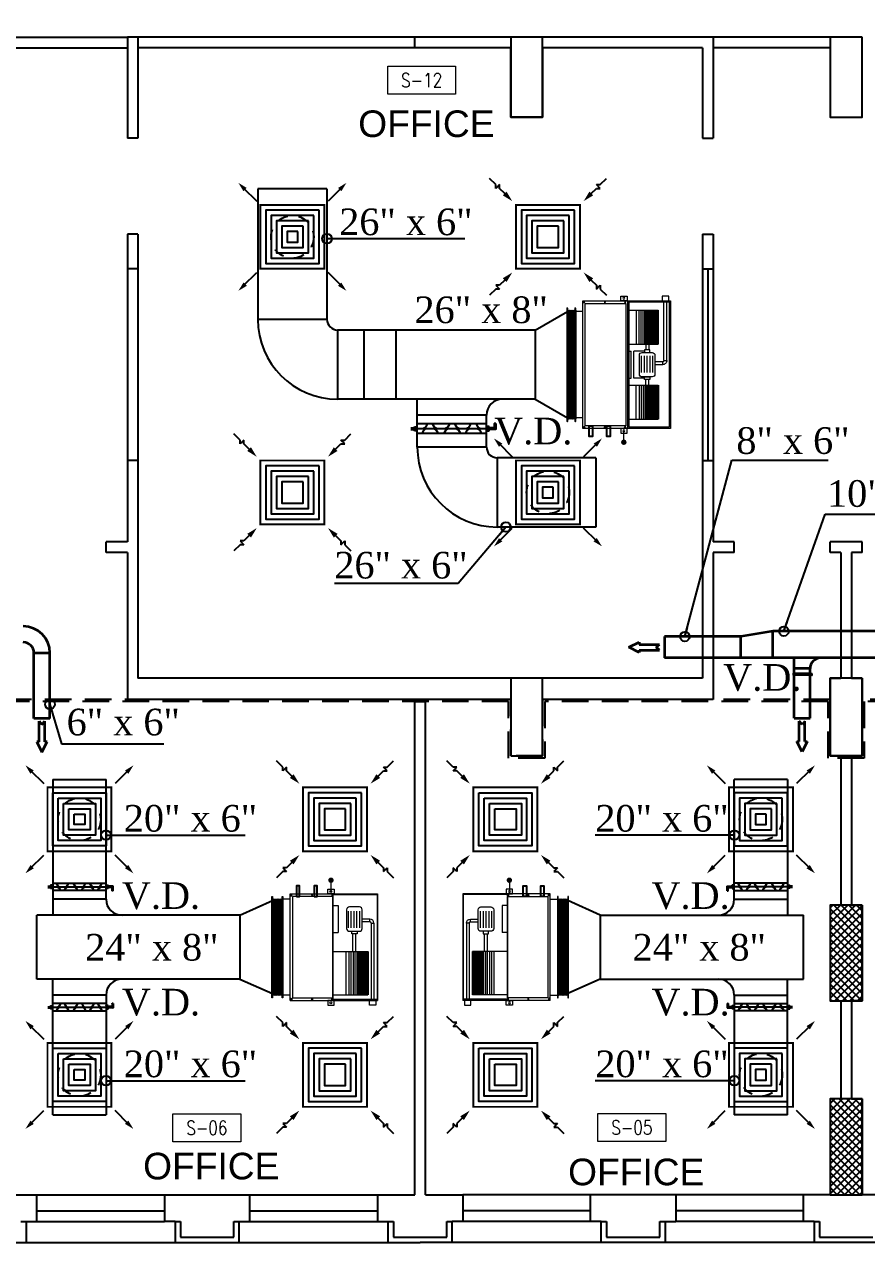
# Model space of a CAD drawing. Extents: x -432 to -365, y -145 to 173.
# Drawn here: x -406.53 to -398.62, y -57.35 to -45.91 of the extents above; entities that cross this region are included whole.
import ezdxf
from ezdxf.enums import TextEntityAlignment as Align

# ---------------------------------------------------------------- set-up
doc = ezdxf.new("R2010")
doc.units = 0
doc.header["$MEASUREMENT"] = 0
for name, pattern in [('DASHDOT', [1, 0.5, -0.25, 0, -0.25]), ('HIDDEN', [0.375, 0.25, -0.125]), ('HIDDEN-Z', [3, 2, -1])]:
    doc.linetypes.add(name, pattern=pattern)
for name, color, linetype in [('01_AC-EQUIP', 206, 'Continuous'), ('03_AC-S.DUCT', 5, 'Continuous'), ('12-AC-FL.CONN.', 2, 'Continuous'), ('A.C.VOLUM DAMPER', 2, 'Continuous'), ('COL', 2, 'Continuous'), ('COLHATCH', 5, 'Continuous'), ('column', 6, 'Continuous'), ('elev', 2, 'Continuous'), ('ELEV1', 7, 'Continuous'), ('FASEL', 253, 'Continuous'), ('M-CH-WP-R', 40, 'HIDDEN-Z'), ('M-CH-WP-S', 142, 'Continuous'), ('M-DIFUSER', 195, 'Continuous'), ('M-DUCT-RA', 30, 'Continuous'), ('M-DUCT-SA', 5, 'Continuous'), ('M-EQBMNT', 21, 'Continuous'), ('METAL-EDGE', 253, 'Continuous'), ('WALL', 4, 'Continuous'), ('WIN', 5, 'Continuous'), ('ZONE TEXT', 73, 'Continuous')]:
    doc.layers.add(name, color=color, linetype=linetype)
for name, color, linetype, lineweight in [('04-AC_F.A.DUCT', 4, 'Continuous', 35), ('A-SYMB-RMNU', 4, 'Continuous', 9), ('AC-TEXT', 15, 'Continuous', 30)]:
    doc.layers.add(name, color=color, linetype=linetype, lineweight=lineweight)
doc.styles.add('AC', font='romans.shx', dxfattribs={"height": 0.2})
doc.styles.add('ARABY', font='sosa.shx')
doc.styles.add('ROMANS-TITLE', font='ROMANS.shx', dxfattribs={"width": 0.8})
doc.dimstyles.new('IHAB', dxfattribs={"dimscale": 0, "dimtxt": 0.15, "dimasz": 0.09, "dimexe": 0.18, "dimexo": 0.0625, "dimgap": 0, "dimtad": 0, "dimtih": 1, "dimtoh": 1, "dimzin": 0, "dimdsep": 46, "dimtxsty": 'ARABY', "dimcen": 0.03, "dimse1": 1, "dimse2": 1, "dimclrd": 36, "dimclrt": 42, "dimadec": 0, "dimazin": 0, "dimtfac": 1, "dimtmove": 1, "dimatfit": 3, "dimldrblk": 'ORIGIN', "dimfxl": 1, "dimtolj": 1, "dimtzin": 0, "dimarcsym": 0})

# ---------------------------------------------------------------- blocks, each defined once
blk = doc.blocks.new('*U251')
at = {"layer": 'M-DIFUSER', "ltscale": 5, "const_width": 18}
blk.add_lwpolyline([(-300, 300), (300, 300), (300, -300), (-300, -300)], close=True, dxfattribs=at)
at = {"layer": 'M-DIFUSER', "color": 21}
for points in [[(250, 250), (-250, 250), (-250, -250), (250, -250)], [(200, 200), (-200, 200), (-200, -200), (200, -200)], [(150, 150), (-150, 150), (-150, -150), (150, -150)], [(100, 100), (-100, 100), (-100, -100), (100, -100)], [(50, 50), (-50, 50), (-50, -50), (50, -50)]]:
    blk.add_lwpolyline(points, close=True, dxfattribs=at)
at = {"layer": 'M-DUCT-SA', "color": 5, "extrusion": (-5.07059e-20, -1.19855e-17, -1)}
blk.add_line((-461, 461), (-335, 335), dxfattribs=at)
at = {"layer": 'M-DUCT-SA', "color": 5, "extrusion": (-1.19855e-17, 5.07059e-20, -1)}
blk.add_line((461, 461), (335, 335), dxfattribs=at)
at = {"layer": 'M-DUCT-SA', "color": 5, "extrusion": (1.19855e-17, -5.07059e-20, -1)}
blk.add_line((-461, -461), (-335, -335), dxfattribs=at)
at = {"layer": 'M-DUCT-SA', "color": 5, "extrusion": (5.07059e-20, 1.19855e-17, -1)}
blk.add_line((461, -461), (335, -335), dxfattribs=at)
at = {"layer": 'M-DUCT-SA', "color": 5, "extrusion": (-5.07059e-20, -1.19855e-17, -1)}
blk.add_solid([(460, 428), (429, 459), (507, 507)], dxfattribs=at)
at = {"layer": 'M-DUCT-SA', "color": 5, "extrusion": (5.07059e-20, -1.19855e-17, -1)}
blk.add_solid([(-460, 428), (-429, 459), (-507, 507)], dxfattribs=at)
at = {"layer": 'M-DUCT-SA', "color": 5, "extrusion": (1.19855e-17, -5.07059e-20, -1)}
blk.add_solid([(428, -460), (459, -429), (507, -507)], dxfattribs=at)
at = {"layer": 'M-DUCT-SA', "color": 5, "extrusion": (-1.19855e-17, -5.07059e-20, -1)}
blk.add_solid([(-428, -460), (-459, -429), (-507, -507)], dxfattribs=at)
blk = doc.blocks.new('*U254')
at = {"layer": 'M-DIFUSER', "ltscale": 5, "const_width": 18}
blk.add_lwpolyline([(-300, 300), (300, 300), (300, -300), (-300, -300)], close=True, dxfattribs=at)
at = {"layer": 'M-DIFUSER', "color": 21}
for points in [[(250, 250), (-250, 250), (-250, -250), (250, -250)], [(200, 200), (-200, 200), (-200, -200), (200, -200)], [(150, 150), (-150, 150), (-150, -150), (150, -150)], [(100, 100), (-100, 100), (-100, -100), (100, -100)]]:
    blk.add_lwpolyline(points, close=True, dxfattribs=at)
at = {"layer": 'M-DUCT-RA', "color": 30}
for p, q in [((-491, 491), (-549, 549)), ((-491, 455), (-491, 491)), ((-455, 491), (-491, 455)), ((-455, 455), (-455, 491)), ((455, 491), (491, 491)), ((491, 455), (455, 491)), ((491, 491), (549, 549)), ((-406, 406), (-455, 455)), ((406, 406), (455, 455)), ((455, 455), (491, 455)), ((-491, -455), (-455, -491)), ((-455, -455), (-491, -455)), ((-406, -406), (-455, -455)), ((406, -406), (455, -455)), ((455, -491), (491, -455)), ((455, -455), (455, -491)), ((491, -455), (491, -491)), ((-491, -491), (-549, -549)), ((-455, -491), (-491, -491)), ((491, -491), (549, -549))]:
    blk.add_line(p, q, dxfattribs=at)
for points in [[(-389, 424), (-424, 389), (-335, 335)], [(424, 389), (389, 424), (335, 335)], [(-424, -389), (-389, -424), (-335, -335)], [(389, -424), (424, -389), (335, -335)]]:
    blk.add_solid(points, dxfattribs=at)
blk = doc.blocks.new('A$C180A56EA')
at = {"layer": 'A.C.VOLUM DAMPER'}
h = blk.add_hatch(dxfattribs=at)
h.set_pattern_fill('ANSI31', color=256, scale=0.001, style=0)
h.set_pattern_definition([(45, (129.5106855, -230.48025158), (-8.838834765e-05, 8.838834765e-05), [])])
h.paths.add_polyline_path([(0.0459, 0.0039), (0.0459, 0.0065), (0.0401, 0.0065), (0.0401, -0.0027), (0.0459, -0.0027), (0.0459, 0), (0.0603, 0), (0.0603, 0.0128), (0.057, 0.0128), (0.057, 0.0039)])
for p, q in [((-0.1242, 0.0032), (-0.1161, 0.0032)), ((-0.1161, 0.0004), (-0.119, 0.0032)), ((-0.1185, 0), (-0.1161, 0.0024)), ((-0.1161, 0.0015), (-0.1179, 0.0032)), ((-0.1174, 0), (-0.1161, 0.0013)), ((-0.1161, 0.0026), (-0.1168, 0.0032)), ((-0.1163, 0), (-0.1161, 0.0001)), ((-0.1161, 0.0001), (-0.1104, 0.0058)), ((-0.1161, 0.0013), (-0.1116, 0.0058)), ((-0.1161, 0.0024), (-0.1127, 0.0058)), ((-0.1161, -0.0026), (-0.1161, 0.0058)), ((-0.1161, 0.0035), (-0.1138, 0.0058)), ((-0.1161, 0.0058), (-0.1099, 0.0058)), ((-0.1161, 0.0057), (-0.116, 0.0058)), ((-0.1161, 0.0046), (-0.1149, 0.0058)), ((-0.1161, -0.001), (-0.1099, 0.0053)), ((-0.1099, -0.0014), (-0.1161, 0.0048)), ((-0.1161, -0.0021), (-0.1099, 0.0042)), ((-0.1099, -0.0026), (-0.1161, 0.0037)), ((-0.1109, -0.0026), (-0.1161, 0.0026)), ((-0.112, -0.0026), (-0.1161, 0.0015)), ((-0.1131, -0.0026), (-0.1161, 0.0004)), ((-0.1099, -0.0003), (-0.116, 0.0058)), ((-0.1156, -0.0026), (-0.1099, 0.0031)), ((-0.1099, 0.0008), (-0.1149, 0.0058)), ((-0.1145, -0.0026), (-0.1099, 0.002)), ((-0.1099, 0.0019), (-0.1138, 0.0058)), ((-0.1134, -0.0026), (-0.1099, 0.0009)), ((-0.1128, 0.0019), (0.0401, 0.0019)), ((-0.1099, 0.003), (-0.1127, 0.0058)), ((-0.1099, 0.0041), (-0.1116, 0.0058)), ((-0.1099, 0.0052), (-0.1105, 0.0058)), ((0.0401, 0.0121), (-0.1099, 0.0121)), ((-0.0882, 0.0113), (-0.0994, -0.0075)), ((-0.0768, 0.0113), (-0.0656, -0.0075)), ((-0.0402, 0.0113), (-0.0514, -0.0075)), ((-0.0284, 0.0113), (-0.0173, -0.0075)), ((0.0056, 0.0113), (-0.0056, -0.0075)), ((0.0174, 0.0113), (0.0286, -0.0075)), ((0.0459, 0.0065), (0.0401, 0.0065)), ((0.0401, 0.0065), (0.0401, -0.0027)), ((0.0459, 0.0039), (0.0459, 0.0065)), ((0.057, 0.0039), (0.0459, 0.0039)), ((0.0603, 0.0128), (0.057, 0.0128)), ((0.057, 0.0128), (0.057, 0.0039)), ((0.0603, 0.0128), (0.0603, 0)), ((-0.1242, 0), (-0.1161, 0)), ((-0.1142, -0.0026), (-0.1161, -0.0007)), ((-0.1153, -0.0026), (-0.1161, -0.0018)), ((-0.1099, -0.0026), (-0.1161, -0.0026)), ((-0.1123, -0.0026), (-0.1099, -0.0003)), ((-0.1111, -0.0026), (-0.1099, -0.0014)), ((-0.11, -0.0026), (-0.1099, -0.0025)), ((-0.1099, -0.0083), (0.0401, -0.0083)), ((0.0401, -0.0027), (0.0459, -0.0027)), ((0.0603, 0), (0.0459, 0)), ((0.0459, -0.0027), (0.0459, 0))]:
    blk.add_line(p, q, dxfattribs=at)
at = {"layer": 'A.C.VOLUM DAMPER', "extrusion": (0, 0, -1)}
for centre, major_axis, start_param, end_param in [((-0.0938, 0.0019), (0.00135, 0.00135), 3.926991, 7.068583), ((-0.0938, 0.0019), (-0.00135, 0.00135), 2.356195, 5.497787), ((-0.0712, 0.0019), (0.00135, 0.00135), 3.926991, 7.068583), ((-0.0712, 0.0019), (-0.00135, 0.00135), 2.356195, 5.497787), ((-0.0458, 0.0019), (0.00135, 0.00135), 3.926991, 7.068583), ((-0.0458, 0.0019), (-0.00135, 0.00135), 2.356195, 5.497787), ((-0.0228, 0.0019), (0.00135, 0.00135), 3.926991, 7.068583), ((-0.0228, 0.0019), (-0.00135, 0.00135), 2.356194, 5.497787), ((0, 0.0019), (0.00135, 0.00135), 3.926991, 7.068583), ((0, 0.0019), (0.00135, 0.00135), 0.785398, 3.926991), ((0.023, 0.0019), (0.00135, 0.00135), 3.926991, 7.068583), ((0.023, 0.0019), (-0.00135, 0.00135), 2.356195, 5.497787)]:
    blk.add_ellipse(centre, major_axis=major_axis, ratio=1, start_param=start_param, end_param=end_param, dxfattribs=at)
blk = doc.blocks.new('A$C224F6469')
at = {"layer": '01_AC-EQUIP', "color": 1, "lineweight": 20}
for p, q in [((0, 0), (1, 0)), ((0, -0.82), (0, 0)), ((1, -0.82), (1, 0)), ((0.007, -0.004), (0.988, -0.004)), ((0.007, -0.42), (0.007, -0.004)), ((0.236, -0.074), (0.236, -0.145)), ((0.263, -0.074), (0.236, -0.074)), ((0.263, -0.074), (0.263, -0.145)), ((0.276, -0.035), (1, -0.035)), ((0.276, -0.061), (0.276, -0.035)), ((0.276, -0.061), (1, -0.061)), ((0.541, -0.42), (0.541, -0.09)), ((0.541, -0.09), (0.949, -0.09)), ((0.541, -0.092), (0.949, -0.092)), ((0.541, -0.094), (0.949, -0.094)), ((0.541, -0.096), (0.949, -0.096)), ((0.541, -0.099), (0.949, -0.099)), ((0.541, -0.103), (0.949, -0.103)), ((0.541, -0.106), (0.949, -0.106)), ((0.541, -0.11), (0.949, -0.11)), ((0.949, -0.42), (0.949, -0.09)), ((0.988, -0.42), (0.988, -0.004)), ((0.32, -0.168), (0.163, -0.168)), ((0.32, -0.194), (0.163, -0.194)), ((0.32, -0.221), (0.163, -0.221)), ((0.541, -0.204), (0.376, -0.204)), ((0.541, -0.115), (0.949, -0.115)), ((0.541, -0.122), (0.949, -0.122)), ((0.541, -0.129), (0.949, -0.129)), ((0.541, -0.138), (0.949, -0.138)), ((0.541, -0.148), (0.949, -0.148)), ((0.541, -0.158), (0.949, -0.158)), ((0.541, -0.168), (0.949, -0.168)), ((0.541, -0.175), (0.949, -0.175)), ((0.541, -0.184), (0.949, -0.184)), ((0.541, -0.194), (0.949, -0.194)), ((0.541, -0.214), (0.949, -0.214)), ((0.32, -0.248), (0.163, -0.248)), ((0.32, -0.274), (0.163, -0.274)), ((0.541, -0.231), (0.376, -0.231)), ((0.541, -0.23), (0.949, -0.23)), ((0.541, -0.25), (0.949, -0.25)), ((0.541, -0.27), (0.949, -0.27)), ((0.949, -0.295), (0.541, -0.295)), ((0, -0.42), (1, -0.42)), ((0.022, -0.425), (0.001, -0.425)), ((0.011, -0.418), (0.011, -0.432)), ((0.109, -0.37), (0.363, -0.37)), ((0.109, -0.42), (0.109, -0.37)), ((0.363, -0.42), (0.363, -0.37)), ((0.978, -0.425), (0.999, -0.425)), ((0.989, -0.418), (0.989, -0.432)), ((0.022, -0.615), (0.001, -0.615)), ((0.011, -0.608), (0.011, -0.622)), ((0.978, -0.615), (0.999, -0.615)), ((0.989, -0.608), (0.989, -0.622)), ((1, -0.82), (0, -0.82)), ((0.022, -0.81), (0.001, -0.81)), ((0.011, -0.803), (0.011, -0.817)), ((0.05, -0.82), (0.05, -0.89)), ((0.95, -0.82), (0.95, -0.89)), ((0.978, -0.81), (0.999, -0.81)), ((0.989, -0.803), (0.989, -0.817))]:
    blk.add_line(p, q, dxfattribs=at)
at = {"layer": '01_AC-EQUIP', "color": 1, "linetype": 'DASHDOT', "lineweight": 20}
blk.add_line((0.541, -0.168), (0.949, -0.168), dxfattribs=at)
at = {"layer": '01_AC-EQUIP', "color": 4, "lineweight": 20}
blk.add_line((-0.128, -0.438), (-0.023, -0.438), dxfattribs=at)
at = {"layer": '01_AC-EQUIP', "color": 2, "lineweight": 20}
for p, q in [((0.047, -0.9), (0.063, -0.895)), ((0.047, -0.9), (0.063, -0.905)), ((0.047, -0.91), (0.063, -0.905)), ((0.047, -0.91), (0.063, -0.915)), ((0.063, -0.905), (0.937, -0.905)), ((0.953, -0.9), (0.937, -0.895)), ((0.953, -0.9), (0.937, -0.905)), ((0.953, -0.91), (0.937, -0.905)), ((0.953, -0.91), (0.937, -0.915)), ((0.047, -0.92), (0.063, -0.915)), ((0.047, -0.92), (0.063, -0.925)), ((0.047, -0.931), (0.063, -0.925)), ((0.047, -0.931), (0.063, -0.936)), ((0.047, -0.941), (0.063, -0.936)), ((0.047, -0.941), (0.063, -0.946)), ((0.047, -0.951), (0.063, -0.946)), ((0.047, -0.951), (0.063, -0.956)), ((0.047, -0.961), (0.063, -0.956)), ((0.047, -0.961), (0.063, -0.966)), ((0.047, -0.971), (0.063, -0.966)), ((0.047, -0.971), (0.063, -0.976)), ((0.047, -0.981), (0.063, -0.976)), ((0.047, -0.981), (0.063, -0.987)), ((0.063, -0.915), (0.937, -0.915)), ((0.063, -0.925), (0.937, -0.925)), ((0.063, -0.936), (0.937, -0.936)), ((0.063, -0.946), (0.937, -0.946)), ((0.063, -0.956), (0.937, -0.956)), ((0.063, -0.966), (0.937, -0.966)), ((0.063, -0.976), (0.937, -0.976)), ((0.953, -0.92), (0.937, -0.915)), ((0.953, -0.92), (0.937, -0.925)), ((0.953, -0.931), (0.937, -0.925)), ((0.953, -0.931), (0.937, -0.936)), ((0.953, -0.941), (0.937, -0.936)), ((0.953, -0.941), (0.937, -0.946)), ((0.953, -0.951), (0.937, -0.946)), ((0.953, -0.951), (0.937, -0.956)), ((0.953, -0.961), (0.937, -0.956)), ((0.953, -0.961), (0.937, -0.966)), ((0.953, -0.971), (0.937, -0.966)), ((0.953, -0.971), (0.937, -0.976)), ((0.953, -0.981), (0.937, -0.976)), ((0.953, -0.981), (0.937, -0.987))]:
    blk.add_line(p, q, dxfattribs=at)
at = {"layer": '01_AC-EQUIP', "color": 1, "lineweight": 20}
for points in [[(1.044, -0.076), (1, -0.076), (1, -0.016), (1.044, -0.016)], [(0.351, -0.193), (0.376, -0.193), (0.376, -0.243), (0.351, -0.243)], [(-0.044, -0.407), (0, -0.407), (0, -0.467), (-0.044, -0.467)], [(0.025, -0.8), (0.975, -0.8), (0.975, -0.42), (0.025, -0.42)], [(1.044, -0.407), (1, -0.407), (1, -0.467), (1.044, -0.467)]]:
    blk.add_lwpolyline(points, close=True, dxfattribs=at)
blk.add_lwpolyline([(0.324, -0.145), (0.149, -0.145, 0.414214), (0.122, -0.171), (0.122, -0.264, 0.414214), (0.149, -0.291), (0.324, -0.291, 0.414214), (0.351, -0.264), (0.351, -0.171, 0.414214)], format="xyb", close=True, dxfattribs=at)
at = {"layer": '01_AC-EQUIP', "color": 4, "lineweight": 20, "const_width": 0.0252}
blk.add_lwpolyline([(-0.126, -0.45, 1), (-0.131, -0.425, 1)], format="xyb", close=True, dxfattribs=at)
at = {"layer": '01_AC-EQUIP', "color": 2, "lineweight": 20}
for points in [[(0.975, -0.89), (0.975, -0.895), (0.025, -0.895), (0.025, -0.89)], [(0.975, -0.987), (0.975, -0.992), (0.025, -0.992), (0.025, -0.987)]]:
    blk.add_lwpolyline(points, close=True, dxfattribs=at)
at = {"layer": '01_AC-EQUIP', "color": 1, "lineweight": 20}
for centre in [(-0.023, -0.438), (1.023, -0.438)]:
    blk.add_circle(centre, 0.00932, dxfattribs=at)
for radius in [0.0399, 0.0133]:
    blk.add_arc((0.276, -0.074), radius, 90.0006, 180.0006, dxfattribs=at)
at = {"layer": '01_AC-EQUIP', "color": 1, "lineweight": 20, "extrusion": (0, 0, -1)}
for centre, major_axis, start_param, end_param in [((0.011, -0.425), (-0.00827, 0), -1.570796, 4.712389), ((0.011, -0.425), (-0.0047, 0), 3.141593, 9.424778), ((0.011, -0.615), (-0.00827, 0), -1.570796, 4.712389), ((0.011, -0.615), (-0.0047, 0), 3.141593, 9.424778), ((0.011, -0.81), (-0.00827, 0), -1.570796, 4.712389), ((0.011, -0.81), (-0.0047, 0), 3.141593, 9.424778)]:
    blk.add_ellipse(centre, major_axis=major_axis, ratio=0.646018, start_param=start_param, end_param=end_param, dxfattribs=at)
at = {"layer": '01_AC-EQUIP', "color": 1, "lineweight": 20}
for centre, major_axis, start_param, end_param in [((0.989, -0.425), (0.00827, 0), -1.570796, 4.712389), ((0.989, -0.425), (0.0047, 0), 3.141593, 9.424778), ((0.989, -0.615), (0.00827, 0), -1.570796, 4.712389), ((0.989, -0.615), (0.0047, 0), 3.141593, 9.424778), ((0.989, -0.81), (0.00827, 0), -1.570796, 4.712389), ((0.989, -0.81), (0.0047, 0), 3.141593, 9.424778)]:
    blk.add_ellipse(centre, major_axis=major_axis, ratio=0.646018, start_param=start_param, end_param=end_param, dxfattribs=at)
at = {"layer": 'M-CH-WP-R', "color": 6, "linetype": 'ByBlock', "ltscale": 1.5}
blk.add_lwpolyline([(0.025, -0.762), (0.025, -0.732), (-0.075, -0.732), (-0.075, -0.762)], close=True, dxfattribs=at)
at = {"layer": 'M-CH-WP-S', "color": 5, "linetype": 'ByBlock', "ltscale": 1.5}
blk.add_lwpolyline([(0.025, -0.597), (0.025, -0.567), (-0.075, -0.567), (-0.075, -0.597)], close=True, dxfattribs=at)
at = {"layer": 'M-EQBMNT', "color": 21, "linetype": 'ByBlock', "ltscale": 1.5}
blk.add_line((0.541, -0.09), (0.949, -0.09), dxfattribs=at)
blk = doc.blocks.new('A$C4397250F')
at = {"layer": '04-AC_F.A.DUCT'}
for p, q in [((0, 0), (-0.0241, -0.0482)), ((-0.0241, -0.0482), (-0.0132, -0.0482)), ((-0.0132, -0.0482), (-0.0132, -0.1443)), ((0.0241, -0.0482), (0, 0)), ((0.0132, -0.0482), (0.0241, -0.0482)), ((0.0132, -0.0482), (0.0132, -0.1443)), ((0, -0.1288), (-0.0132, -0.1443)), ((0.0132, -0.1443), (0, -0.1288))]:
    blk.add_line(p, q, dxfattribs=at)
blk = doc.blocks.new('A$C069E27EC')
at = {"layer": '01_AC-EQUIP', "color": 2, "linetype": 'Continuous'}
for p, q in [((0, 0), (0, -130)), ((1, 0.3), (0.5, -1.3)), ((1, 0.3), (1.5, -1.3)), ((2, 0.3), (1.5, -1.3)), ((2, 0.3), (2.5, -1.3)), ((3, 0.3), (2.5, -1.3)), ((3, 0.3), (3.6, -1.3)), ((4.1, 0.3), (3.6, -1.3)), ((4.1, 0.3), (4.6, -1.3)), ((5.1, 0.3), (4.6, -1.3)), ((5.1, 0.3), (5.6, -1.3)), ((6.1, 0.3), (5.6, -1.3)), ((6.1, 0.3), (6.6, -1.3)), ((7.1, 0.3), (6.6, -1.3)), ((7.1, 0.3), (7.6, -1.3)), ((8.1, 0.3), (7.6, -1.3)), ((8.1, 0.3), (8.6, -1.3)), ((9.2, 0.3), (8.6, -1.3)), ((9.2, 0.3), (9.7, -1.3)), ((1.5, -128.7), (1.5, -1.3)), ((2.5, -128.7), (2.5, -1.3)), ((3.6, -128.7), (3.6, -1.3)), ((4.6, -128.7), (4.6, -1.3)), ((5.6, -128.7), (5.6, -1.3)), ((6.6, -128.7), (6.6, -1.3)), ((7.6, -128.7), (7.6, -1.3)), ((8.6, -128.7), (8.6, -1.3)), ((1, -130.3), (0.5, -128.7)), ((1, -130.3), (1.5, -128.7)), ((2, -130.3), (1.5, -128.7)), ((2, -130.3), (2.5, -128.7)), ((3, -130.3), (2.5, -128.7)), ((3, -130.3), (3.6, -128.7)), ((4.1, -130.3), (3.6, -128.7)), ((4.1, -130.3), (4.6, -128.7)), ((5.1, -130.3), (4.6, -128.7)), ((5.1, -130.3), (5.6, -128.7)), ((6.1, -130.3), (5.6, -128.7)), ((6.1, -130.3), (6.6, -128.7)), ((7.1, -130.3), (6.6, -128.7)), ((7.1, -130.3), (7.6, -128.7)), ((8.1, -130.3), (7.6, -128.7)), ((8.1, -130.3), (8.6, -128.7)), ((9.2, -130.3), (8.6, -128.7)), ((9.2, -130.3), (9.7, -128.7))]:
    blk.add_line(p, q, dxfattribs=at)
for points in [[(0, 2.5), (0.5, 2.5), (0.5, -132.5), (0, -132.5)], [(9.7, 2.5), (10.2, 2.5), (10.2, -132.5), (9.7, -132.5)]]:
    blk.add_lwpolyline(points, close=True, dxfattribs=at)
blk = doc.blocks.new('A$C7CD32F90')
at = {"layer": '01_AC-EQUIP', "color": 1, "lineweight": 20}
for p, q in [((0.599, -0.074), (0.599, -0.145)), ((0.626, -0.074), (0.599, -0.074)), ((0.626, -0.074), (0.626, -0.145)), ((0.639, -0.035), (1.2, -0.035)), ((0.639, -0.061), (0.639, -0.035)), ((0.639, -0.061), (1.2, -0.061)), ((0.089, -0.4), (0.089, -0.116)), ((0.408, -0.116), (0.089, -0.116)), ((0.408, -0.117), (0.089, -0.117)), ((0.408, -0.119), (0.089, -0.119)), ((0.408, -0.122), (0.089, -0.122)), ((0.408, -0.125), (0.089, -0.125)), ((0.408, -0.128), (0.089, -0.128)), ((0.408, -0.132), (0.089, -0.132)), ((0.408, -0.136), (0.089, -0.136)), ((0.408, -0.141), (0.089, -0.141)), ((0.408, -0.148), (0.089, -0.148)), ((0.408, -0.155), (0.089, -0.155)), ((0.408, -0.164), (0.089, -0.164)), ((0.408, -0.173), (0.089, -0.173)), ((0.408, -0.183), (0.089, -0.183)), ((0.408, -0.193), (0.089, -0.193)), ((0.408, -0.201), (0.089, -0.201)), ((0.408, -0.209), (0.089, -0.209)), ((0.408, -0.219), (0.089, -0.219)), ((0.408, -0.4), (0.408, -0.116)), ((0.408, -0.204), (0.46, -0.204)), ((0.683, -0.168), (0.526, -0.168)), ((0.683, -0.194), (0.526, -0.194)), ((0.683, -0.221), (0.526, -0.221)), ((0.791, -0.204), (0.739, -0.204)), ((0.791, -0.4), (0.791, -0.116)), ((0.791, -0.116), (1.11, -0.116)), ((0.791, -0.117), (1.11, -0.117)), ((0.791, -0.119), (1.11, -0.119)), ((0.791, -0.122), (1.11, -0.122)), ((0.791, -0.125), (1.11, -0.125)), ((0.791, -0.128), (1.11, -0.128)), ((0.791, -0.132), (1.11, -0.132)), ((0.791, -0.136), (1.11, -0.136)), ((0.791, -0.141), (1.11, -0.141)), ((0.791, -0.148), (1.11, -0.148)), ((0.791, -0.155), (1.11, -0.155)), ((0.791, -0.164), (1.11, -0.164)), ((0.791, -0.173), (1.11, -0.173)), ((0.791, -0.183), (1.11, -0.183)), ((0.791, -0.193), (1.11, -0.193)), ((0.791, -0.201), (1.11, -0.201)), ((0.791, -0.209), (1.11, -0.209)), ((0.791, -0.219), (1.11, -0.219)), ((1.11, -0.4), (1.11, -0.116)), ((0.408, -0.229), (0.089, -0.229)), ((0.408, -0.239), (0.089, -0.239)), ((0.408, -0.255), (0.089, -0.255)), ((0.408, -0.275), (0.089, -0.275)), ((0.408, -0.295), (0.089, -0.295)), ((0.089, -0.321), (0.408, -0.321)), ((0.408, -0.231), (0.46, -0.231)), ((0.472, -0.243), (0.472, -0.343)), ((0.472, -0.343), (0.726, -0.343)), ((0.683, -0.248), (0.526, -0.248)), ((0.683, -0.274), (0.526, -0.274)), ((0.726, -0.243), (0.726, -0.343)), ((0.791, -0.231), (0.739, -0.231)), ((0.791, -0.229), (1.11, -0.229)), ((0.791, -0.239), (1.11, -0.239)), ((0.791, -0.255), (1.11, -0.255)), ((0.791, -0.275), (1.11, -0.275)), ((0.791, -0.295), (1.11, -0.295)), ((1.11, -0.321), (0.791, -0.321)), ((0.022, -0.425), (0.001, -0.425)), ((0.011, -0.418), (0.011, -0.432)), ((0.472, -0.37), (0.726, -0.37)), ((0.472, -0.4), (0.472, -0.37)), ((0.726, -0.4), (0.726, -0.37)), ((1.178, -0.425), (1.199, -0.425)), ((1.189, -0.418), (1.189, -0.432)), ((0.022, -0.615), (0.001, -0.615)), ((0.011, -0.608), (0.011, -0.622)), ((1.178, -0.615), (1.199, -0.615)), ((1.189, -0.608), (1.189, -0.622)), ((0.022, -0.81), (0.001, -0.81)), ((0.011, -0.803), (0.011, -0.817)), ((0.1, -0.824), (0.1, -0.89)), ((1.1, -0.824), (1.1, -0.89)), ((1.178, -0.81), (1.199, -0.81)), ((1.189, -0.803), (1.189, -0.817))]:
    blk.add_line(p, q, dxfattribs=at)
at = {"layer": '01_AC-EQUIP', "color": 1, "linetype": 'DASHDOT', "lineweight": 20}
for p, q in [((0.408, -0.193), (0.089, -0.193)), ((0.791, -0.193), (1.11, -0.193))]:
    blk.add_line(p, q, dxfattribs=at)
at = {"layer": '01_AC-EQUIP', "color": 4, "lineweight": 20}
blk.add_line((-0.128, -0.438), (-0.023, -0.438), dxfattribs=at)
at = {"layer": '01_AC-EQUIP', "color": 1, "lineweight": 20}
for points in [[(0, -0.4), (1.2, -0.4), (1.2, 0), (0, 0)], [(0.012, -0.388), (1.188, -0.388), (1.188, -0.012), (0.012, -0.012)], [(1.244, -0.076), (1.2, -0.076), (1.2, -0.016), (1.244, -0.016)], [(0.485, -0.193), (0.46, -0.193), (0.46, -0.243), (0.485, -0.243)], [(0.714, -0.193), (0.739, -0.193), (0.739, -0.243), (0.714, -0.243)], [(-0.044, -0.407), (0, -0.407), (0, -0.467), (-0.044, -0.467)], [(1.2, -0.4), (0, -0.4), (0, -0.824), (1.2, -0.824)], [(1.175, -0.42), (0.024, -0.42), (0.024, -0.8), (1.175, -0.8)], [(1.244, -0.407), (1.2, -0.407), (1.2, -0.467), (1.244, -0.467)]]:
    blk.add_lwpolyline(points, close=True, dxfattribs=at)
blk.add_lwpolyline([(0.687, -0.145), (0.511, -0.145, 0.414214), (0.485, -0.171), (0.485, -0.264, 0.414214), (0.511, -0.291), (0.687, -0.291, 0.414214), (0.714, -0.264), (0.714, -0.171, 0.414214)], format="xyb", close=True, dxfattribs=at)
at = {"layer": '01_AC-EQUIP', "color": 4, "lineweight": 20, "const_width": 0.0252}
blk.add_lwpolyline([(-0.126, -0.45, 1), (-0.131, -0.425, 1)], format="xyb", close=True, dxfattribs=at)
at = {"layer": '01_AC-EQUIP', "color": 1, "lineweight": 20}
for centre in [(-0.023, -0.438), (1.223, -0.438)]:
    blk.add_circle(centre, 0.00932, dxfattribs=at)
for radius in [0.0399, 0.0133]:
    blk.add_arc((0.639, -0.074), radius, 90.0006, 180.0006, dxfattribs=at)
at = {"layer": '01_AC-EQUIP', "color": 1, "lineweight": 20, "extrusion": (0, 0, -1)}
for centre, major_axis, start_param, end_param in [((0.011, -0.425), (-0.00827, 0), -1.570796, 4.712389), ((0.011, -0.425), (-0.0047, 0), 3.141593, 9.424778), ((0.011, -0.615), (-0.00827, 0), -1.570796, 4.712389), ((0.011, -0.615), (-0.0047, 0), 3.141593, 9.424778), ((0.011, -0.81), (-0.00827, 0), -1.570796, 4.712389), ((0.011, -0.81), (-0.0047, 0), 3.141593, 9.424778)]:
    blk.add_ellipse(centre, major_axis=major_axis, ratio=0.646018, start_param=start_param, end_param=end_param, dxfattribs=at)
at = {"layer": '01_AC-EQUIP', "color": 1, "lineweight": 20}
for centre, major_axis, start_param, end_param in [((1.189, -0.425), (0.00827, 0), -1.570796, 4.712389), ((1.189, -0.425), (0.0047, 0), 3.141593, 9.424778), ((1.189, -0.615), (0.00827, 0), -1.570796, 4.712389), ((1.189, -0.615), (0.0047, 0), 3.141593, 9.424778), ((1.189, -0.81), (0.00827, 0), -1.570796, 4.712389), ((1.189, -0.81), (0.0047, 0), 3.141593, 9.424778)]:
    blk.add_ellipse(centre, major_axis=major_axis, ratio=0.646018, start_param=start_param, end_param=end_param, dxfattribs=at)
at = {"layer": 'M-CH-WP-R', "color": 6, "linetype": 'ByBlock', "ltscale": 1.5}
blk.add_lwpolyline([(0.025, -0.762), (0.025, -0.732), (-0.075, -0.732), (-0.075, -0.762)], close=True, dxfattribs=at)
at = {"layer": 'M-CH-WP-S', "color": 5, "linetype": 'ByBlock', "ltscale": 1.5}
blk.add_lwpolyline([(0.025, -0.597), (0.025, -0.567), (-0.075, -0.567), (-0.075, -0.597)], close=True, dxfattribs=at)
at = {"layer": 'M-EQBMNT', "color": 21, "linetype": 'ByBlock', "ltscale": 1.5}
for p, q in [((0.408, -0.116), (0.089, -0.116)), ((0.791, -0.116), (1.11, -0.116))]:
    blk.add_line(p, q, dxfattribs=at)
at = {"layer": '01_AC-EQUIP', "color": 1, "lineweight": 20, "xscale": 0.00784765227677817, "yscale": 0.00784765227677817, "zscale": 0.00784765227677817, "rotation": 270}
blk.add_blockref('A$C069E27EC', (1.11, -0.89), dxfattribs=at)
blk = doc.blocks.new('A-ROOM')
at = {"layer": 'A-SYMB-RMNU'}
blk.add_lwpolyline([(-425, 175), (425, 175), (425, -175), (-425, -175)], close=True, dxfattribs=at)
at = {"layer": 'A-SYMB-RMNU', "style": 'ROMANS-TITLE', "width": 0.8}
blk.add_attdef('ROOM-NO', text='', height=175, dxfattribs=at).set_placement((0, 0), align=Align.MIDDLE)

msp = doc.modelspace()

# ---------------------------------------------------------------- hatches: boundary and pattern name
at = {"layer": 'COLHATCH', "linetype": 'Continuous'}
h = msp.add_hatch(dxfattribs=at)
h.set_pattern_fill('_USER', color=252, scale=0.05, angle=45, style=0, double=1, pattern_type=0)
h.set_pattern_definition([(45, (-202.924395, -212.77691), (-0.035355339, 0.035355339), []), (135, (-202.924395, -212.77691), (-0.035355339, -0.035355339), [])])
h.paths.add_polyline_path([(-382.484, -35.197), (-382.784, -35.197), (-382.784, -36.097), (-382.484, -36.097)])
h.paths.add_polyline_path([(-380.484, -35.197), (-381.284, -35.197), (-381.284, -35.497), (-380.484, -35.497)])
h.paths.add_polyline_path([(-378.534, -37.197), (-378.834, -37.197), (-378.834, -37.797), (-378.534, -37.797)])
h.paths.add_polyline_path([(-378.134, -40.777), (-378.934, -40.777), (-378.934, -41.077), (-378.134, -41.077)])
h.paths.add_polyline_path([(-380.684, -40.777), (-381.484, -40.777), (-381.484, -41.077), (-380.684, -41.077)])
h.paths.add_polyline_path([(-380.584, -45.827), (-381.484, -45.827), (-381.484, -46.127), (-380.584, -46.127)])
h.paths.add_polyline_path([(-378.134, -45.777), (-378.934, -45.777), (-378.934, -46.077), (-378.134, -46.077)])
h.paths.add_polyline_path([(-380.392, -52.047), (-381.492, -52.047), (-381.492, -52.347), (-380.639, -52.347, -0.011587), (-380.655, -53.033), (-380.405, -53.043, 0.01656)])
h.paths.add_polyline_path([(-380.586, -54.777), (-380.84, -54.777, -0.040808), (-381.428, -57.116), (-381.192, -57.197, 0.04151)])
h.paths.add_polyline_path([(-382.484, -54.177), (-382.784, -54.177), (-382.784, -55.077), (-382.484, -55.077)])
h.paths.add_polyline_path([(-386.614, -54.177), (-387.014, -54.177), (-387.014, -55.077), (-386.614, -55.077)])
h.paths.add_polyline_path([(-390.414, -54.177), (-390.864, -54.177), (-390.864, -55.077), (-390.414, -55.077)])
h.paths.add_polyline_path([(-390.664, -55.997), (-390.964, -55.997), (-390.964, -56.897), (-390.664, -56.897)])
h.paths.add_polyline_path([(-398.664, -54.177), (-398.964, -54.177), (-398.964, -55.077), (-398.664, -55.077)])
h.paths.add_polyline_path([(-398.664, -55.997), (-398.964, -55.997), (-398.964, -56.897), (-398.664, -56.897)])
h.paths.add_polyline_path([(-406.664, -54.177), (-406.964, -54.177), (-406.964, -55.077), (-406.664, -55.077)])
h.paths.add_polyline_path([(-406.664, -55.997), (-406.964, -55.997), (-406.964, -56.897), (-406.664, -56.897)])
h.paths.add_polyline_path([(-414.764, -54.177), (-415.214, -54.177), (-415.214, -55.077), (-414.764, -55.077)])
h.paths.add_polyline_path([(-414.664, -55.997), (-414.964, -55.997), (-414.964, -56.897), (-414.664, -56.897)])
h.paths.add_polyline_path([(-418.614, -54.177), (-419.014, -54.177), (-419.014, -55.077), (-418.614, -55.077)])
h.paths.add_polyline_path([(-422.844, -54.177), (-423.144, -54.177), (-423.144, -55.077), (-422.844, -55.077)])
h.paths.add_polyline_path([(-424.137, -52.047), (-425.237, -52.047, 0.01656), (-425.224, -53.043), (-424.974, -53.033, -0.011587), (-424.99, -52.347), (-424.137, -52.347)])
h.paths.add_polyline_path([(-424.789, -54.777), (-425.042, -54.777, 0.04151), (-424.437, -57.197), (-424.2, -57.116, -0.040808)])
h.paths.add_polyline_path([(-424.144, -45.827), (-425.044, -45.827), (-425.044, -46.127), (-424.144, -46.127)])
h.paths.add_polyline_path([(-426.694, -45.777), (-427.494, -45.777), (-427.494, -46.077), (-426.694, -46.077)])
h.paths.add_polyline_path([(-426.694, -40.777), (-427.494, -40.777), (-427.494, -41.077), (-426.694, -41.077)])
h.paths.add_polyline_path([(-424.144, -40.777), (-424.944, -40.777), (-424.944, -41.077), (-424.144, -41.077)])
h.paths.add_polyline_path([(-426.794, -37.197), (-427.094, -37.197), (-427.094, -37.797), (-426.794, -37.797)])
h.paths.add_polyline_path([(-424.344, -35.197), (-425.144, -35.197), (-425.144, -35.497), (-424.344, -35.497)])
h.paths.add_polyline_path([(-422.844, -35.197), (-423.144, -35.197), (-423.144, -36.097), (-422.844, -36.097)])
h.paths.add_polyline_path([(-418.564, -35.197), (-418.964, -35.197), (-418.964, -36.097), (-418.564, -36.097)])
h.paths.add_polyline_path([(-414.764, -35.197), (-415.214, -35.197), (-415.214, -36.097), (-414.764, -36.097)])
h.paths.add_polyline_path([(-405.414, -32.997), (-405.714, -32.997), (-405.714, -33.597), (-405.414, -33.597)])
h.paths.add_polyline_path([(-405.414, -35.497), (-400.314, -35.497), (-400.314, -36.947), (-400.014, -36.947), (-400.014, -35.197), (-405.714, -35.197), (-405.714, -36.947), (-405.414, -36.947)])
h.paths.add_polyline_path([(-398.664, -32.997), (-398.964, -32.997), (-398.964, -33.597), (-398.664, -33.597)])
h.paths.add_polyline_path([(-398.664, -36.347), (-398.964, -36.347), (-398.964, -36.947), (-398.664, -36.947)])
h.paths.add_polyline_path([(-390.414, -35.197), (-390.864, -35.197), (-390.864, -36.097), (-390.414, -36.097)])

# ---------------------------------------------------------------- linework, layer by layer
at = {"layer": '03_AC-S.DUCT', "linetype": 'Continuous'}
for p, q in [((-404.339, -47.452), (-404.339, -48.677)), ((-403.689, -47.452), (-404.339, -47.452)), ((-403.689, -47.452), (-403.689, -48.677)), ((-401.734, -48.777), (-401.43, -48.602)), ((-403.689, -48.677), (-404.339, -48.677)), ((-401.734, -48.777), (-403.589, -48.777)), ((-403.589, -48.777), (-403.589, -49.427)), ((-403.341, -49.427), (-403.341, -48.777)), ((-403.041, -49.427), (-403.041, -48.777)), ((-401.734, -48.777), (-401.734, -49.427)), ((-401.734, -49.427), (-403.589, -49.427)), ((-402.841, -49.877), (-402.841, -49.427)), ((-401.734, -49.427), (-401.43, -49.602)), ((-402.191, -49.577), (-402.841, -49.577)), ((-402.191, -49.877), (-402.191, -49.577)), ((-402.191, -49.877), (-402.841, -49.877)), ((-401.164, -49.977), (-402.091, -49.977)), ((-402.091, -49.977), (-402.091, -50.627)), ((-401.164, -49.977), (-401.164, -50.627)), ((-401.164, -50.627), (-402.091, -50.627)), ((-406.264, -52.997), (-405.764, -52.997)), ((-406.264, -52.997), (-406.264, -54.272)), ((-405.764, -54.122), (-405.764, -52.997)), ((-399.864, -54.122), (-399.864, -52.997)), ((-399.364, -52.997), (-399.864, -52.997)), ((-399.364, -52.997), (-399.364, -54.272)), ((-405.764, -54.122), (-406.264, -54.122)), ((-404.506, -54.272), (-404.201, -54.135)), ((-401.123, -54.272), (-401.428, -54.135)), ((-399.864, -54.122), (-399.364, -54.122)), ((-406.414, -54.872), (-406.414, -54.272)), ((-404.506, -54.272), (-406.414, -54.272)), ((-404.506, -54.272), (-404.506, -54.872)), ((-401.123, -54.272), (-399.214, -54.272)), ((-401.123, -54.272), (-401.123, -54.872)), ((-399.214, -54.872), (-399.214, -54.272)), ((-404.506, -54.872), (-406.414, -54.872)), ((-406.264, -56.147), (-406.264, -54.872)), ((-404.506, -54.872), (-404.201, -55.009)), ((-401.123, -54.872), (-401.428, -55.009)), ((-401.123, -54.872), (-399.214, -54.872)), ((-399.364, -56.147), (-399.364, -54.872)), ((-405.764, -55.022), (-406.264, -55.022)), ((-405.764, -55.022), (-405.764, -56.147)), ((-399.864, -55.022), (-399.864, -56.147)), ((-399.864, -55.022), (-399.364, -55.022)), ((-406.264, -56.147), (-405.764, -56.147)), ((-399.364, -56.147), (-399.864, -56.147))]:
    msp.add_line(p, q, dxfattribs=at)
for centre, radius, start, end in [((-403.589, -48.677), 0.75, 180, 270), ((-403.589, -48.677), 0.1, 180, 270), ((-402.041, -49.577), 0.15, 90, 180), ((-402.091, -49.877), 0.75, 180, 270), ((-402.091, -49.877), 0.1, 180, 270), ((-405.614, -54.122), 0.15, 180, 270), ((-400.014, -54.122), 0.15, 270, 0), ((-405.614, -55.022), 0.15, 90, 180), ((-400.014, -55.022), 0.15, 360, 90)]:
    msp.add_arc(centre, radius, start, end, dxfattribs=at)
at = {"layer": '04-AC_F.A.DUCT', "linetype": 'Continuous'}
for p, q in [((-399.803, -51.656), (-400.521, -51.656)), ((-400.521, -51.656), (-400.521, -51.856)), ((-399.503, -51.606), (-399.803, -51.656)), ((-399.803, -51.856), (-399.803, -51.656)), ((-393.195, -51.606), (-399.503, -51.606)), ((-399.503, -51.856), (-399.503, -51.606)), ((-406.441, -52.425), (-406.441, -51.809)), ((-406.441, -51.809), (-406.291, -51.809)), ((-406.291, -52.425), (-406.291, -51.809)), ((-382.609, -51.856), (-400.521, -51.856)), ((-399.303, -52.422), (-399.303, -51.856)), ((-399.153, -51.956), (-399.303, -51.956)), ((-399.153, -52.422), (-399.153, -51.956)), ((-406.291, -52.425), (-406.441, -52.425)), ((-399.303, -52.422), (-399.153, -52.422))]:
    msp.add_line(p, q, dxfattribs=at)
for centre, radius, start, end in [((-406.541, -51.809), 0.25, 0, 90), ((-406.541, -51.809), 0.1, 0, 90), ((-399.053, -51.956), 0.1, 90, 180)]:
    msp.add_arc(centre, radius, start, end, dxfattribs=at)
at = {"layer": '12-AC-FL.CONN.', "linetype": 'HIDDEN', "ltscale": 0.25}
for centre in [(-404.014, -47.902), (-401.614, -50.302), (-406.014, -53.372), (-399.614, -53.372), (-406.014, -55.772), (-399.614, -55.772)]:
    msp.add_circle(centre, 0.2, dxfattribs=at)
at = {"layer": 'COL', "linetype": 'Continuous'}
for points in [[(-401.664, -46.027), (-401.964, -46.027), (-401.964, -46.777), (-401.664, -46.777)], [(-398.664, -46.027), (-398.964, -46.027), (-398.964, -46.777), (-398.664, -46.777)], [(-401.964, -52.777), (-401.664, -52.777), (-401.664, -52.047), (-401.964, -52.047)], [(-398.664, -52.047), (-398.964, -52.047), (-398.964, -52.777), (-398.664, -52.777)]]:
    msp.add_lwpolyline(points, close=True, dxfattribs=at)
at = {"layer": 'column', "color": 252}
for points in [[(-398.664, -54.177), (-398.964, -54.177), (-398.964, -55.077), (-398.664, -55.077)], [(-398.664, -55.997), (-398.964, -55.997), (-398.964, -56.897), (-398.664, -56.897)]]:
    msp.add_lwpolyline(points, close=True, dxfattribs=at)
at = {"layer": 'elev', "color": 252}
for p, q in [((-406.664, -46.027), (-405.564, -46.027)), ((-398.964, -46.027), (-400.064, -46.027)), ((-406.664, -46.127), (-405.564, -46.127)), ((-398.964, -46.127), (-400.064, -46.127)), ((-406.514, -57.347), (-405.114, -57.347)), ((-404.514, -57.347), (-403.114, -57.347)), ((-401.114, -57.347), (-402.514, -57.347)), ((-399.114, -57.347), (-400.514, -57.347))]:
    msp.add_line(p, q, dxfattribs=at)
at = {"layer": 'ELEV1'}
for p, q in [((-406.414, -57.147), (-405.214, -57.147)), ((-404.414, -57.147), (-403.214, -57.147)), ((-401.214, -57.147), (-402.414, -57.147)), ((-399.214, -57.147), (-400.414, -57.147))]:
    msp.add_line(p, q, dxfattribs=at)
at = {"layer": 'FASEL', "linetype": 'HIDDEN'}
for points in [[(-390.984, -52.267), (-394.644, -52.267), (-394.644, -52.797), (-394.984, -52.797), (-394.984, -52.267), (-398.644, -52.267), (-398.644, -52.797), (-398.984, -52.797), (-398.984, -52.267), (-401.644, -52.267), (-401.644, -52.797), (-401.984, -52.797), (-401.984, -52.267), (-406.644, -52.267), (-406.644, -52.797), (-406.984, -52.797), (-406.984, -52.267), (-410.644, -52.267), (-410.644, -52.797), (-410.984, -52.797)], [(-390.964, -52.247), (-394.664, -52.247), (-394.664, -52.777), (-394.964, -52.777), (-394.964, -52.247), (-398.664, -52.247), (-398.664, -52.777), (-398.964, -52.777), (-398.964, -52.247), (-401.664, -52.247), (-401.664, -52.777), (-401.964, -52.777), (-401.964, -52.247), (-406.664, -52.247), (-406.664, -52.777), (-406.964, -52.777), (-406.964, -52.247), (-410.664, -52.247), (-410.664, -52.777), (-410.964, -52.777)]]:
    msp.add_lwpolyline(points, dxfattribs=at)
at = {"layer": 'METAL-EDGE', "color": 252, "linetype": 'Continuous'}
for p, q in [((-406.564, -57.147), (-406.514, -57.147)), ((-405.114, -57.147), (-405.064, -57.147)), ((-405.064, -57.147), (-405.064, -57.297)), ((-404.564, -57.297), (-404.564, -57.147)), ((-404.564, -57.147), (-404.514, -57.147)), ((-403.114, -57.147), (-403.064, -57.147)), ((-403.064, -57.147), (-403.064, -57.297)), ((-402.564, -57.297), (-402.564, -57.147)), ((-402.564, -57.147), (-402.514, -57.147)), ((-401.114, -57.147), (-401.064, -57.147)), ((-401.064, -57.147), (-401.064, -57.297)), ((-400.564, -57.297), (-400.564, -57.147)), ((-400.564, -57.147), (-400.514, -57.147)), ((-399.114, -57.147), (-399.064, -57.147)), ((-399.064, -57.147), (-399.064, -57.297)), ((-405.064, -57.297), (-404.564, -57.297)), ((-403.064, -57.297), (-402.564, -57.297)), ((-401.064, -57.297), (-400.564, -57.297)), ((-399.064, -57.297), (-398.564, -57.297))]:
    msp.add_line(p, q, dxfattribs=at)
at = {"layer": 'WALL', "color": 252, "linetype": 'Continuous'}
for p, q in [((-405.564, -46.027), (-405.564, -46.977)), ((-405.464, -46.027), (-405.564, -46.027)), ((-405.464, -46.027), (-405.464, -46.977)), ((-400.064, -46.027), (-402.864, -46.027)), ((-402.864, -46.127), (-402.864, -46.027)), ((-400.064, -46.027), (-400.064, -46.977)), ((-401.964, -46.127), (-402.864, -46.127)), ((-401.964, -46.777), (-401.964, -46.127)), ((-400.164, -46.127), (-401.664, -46.127)), ((-401.664, -46.127), (-401.664, -46.777)), ((-400.164, -46.127), (-400.164, -46.977)), ((-401.664, -46.777), (-401.964, -46.777)), ((-405.464, -46.977), (-405.564, -46.977)), ((-400.164, -46.977), (-400.064, -46.977)), ((-405.464, -47.877), (-405.564, -47.877)), ((-405.564, -47.877), (-405.564, -48.202)), ((-405.464, -47.877), (-405.464, -48.202)), ((-400.164, -47.877), (-400.064, -47.877)), ((-400.164, -47.877), (-400.164, -48.202)), ((-400.064, -47.877), (-400.064, -48.202)), ((-405.464, -48.202), (-405.564, -48.202)), ((-400.164, -48.202), (-400.064, -48.202)), ((-405.464, -50.002), (-405.564, -50.002)), ((-405.564, -50.002), (-405.564, -50.767)), ((-405.464, -50.002), (-405.464, -52.047)), ((-400.164, -50.002), (-400.064, -50.002)), ((-400.164, -50.002), (-400.164, -52.047)), ((-400.064, -50.002), (-400.064, -50.767)), ((-405.564, -50.767), (-405.764, -50.767)), ((-405.764, -50.867), (-405.764, -50.767)), ((-399.864, -50.767), (-400.064, -50.767)), ((-399.864, -50.867), (-399.864, -50.767)), ((-398.964, -50.867), (-398.964, -50.767)), ((-398.664, -50.767), (-398.964, -50.767)), ((-398.664, -50.867), (-398.664, -50.767)), ((-405.564, -50.867), (-405.764, -50.867)), ((-405.564, -50.867), (-405.564, -52.247)), ((-400.064, -50.867), (-400.064, -52.247)), ((-399.864, -50.867), (-400.064, -50.867)), ((-398.864, -50.867), (-398.964, -50.867)), ((-398.864, -50.867), (-398.864, -52.047)), ((-398.764, -50.867), (-398.764, -52.047)), ((-398.664, -50.867), (-398.764, -50.867)), ((-400.164, -52.047), (-405.464, -52.047)), ((-398.964, -52.777), (-398.964, -52.047)), ((-398.964, -52.047), (-398.864, -52.047)), ((-398.764, -52.047), (-398.664, -52.047)), ((-398.664, -52.047), (-398.664, -52.777)), ((-401.964, -52.247), (-405.564, -52.247)), ((-402.864, -56.897), (-402.864, -52.267)), ((-402.864, -52.267), (-402.764, -52.267)), ((-402.764, -56.897), (-402.764, -52.267)), ((-401.964, -52.247), (-401.964, -52.777)), ((-400.064, -52.247), (-401.664, -52.247)), ((-401.664, -52.777), (-401.664, -52.247)), ((-401.964, -52.777), (-401.664, -52.777)), ((-398.664, -52.777), (-398.964, -52.777)), ((-398.764, -52.797), (-398.864, -52.797)), ((-398.864, -52.797), (-398.864, -54.177)), ((-398.764, -52.797), (-398.764, -54.177)), ((-398.864, -54.177), (-398.964, -54.177)), ((-398.964, -54.177), (-398.964, -55.077)), ((-398.764, -54.177), (-398.664, -54.177)), ((-398.664, -54.177), (-398.664, -55.077)), ((-398.964, -55.077), (-398.864, -55.077)), ((-398.864, -55.077), (-398.864, -55.997)), ((-398.664, -55.077), (-398.764, -55.077)), ((-398.764, -55.077), (-398.764, -55.997)), ((-398.864, -55.997), (-398.964, -55.997)), ((-398.964, -55.997), (-398.964, -56.897)), ((-398.764, -55.997), (-398.664, -55.997)), ((-398.664, -55.997), (-398.664, -56.897)), ((-406.664, -56.897), (-406.414, -56.897)), ((-406.414, -57.147), (-406.414, -56.897)), ((-405.214, -56.897), (-404.414, -56.897)), ((-405.214, -56.897), (-405.214, -57.147)), ((-404.414, -57.147), (-404.414, -56.897)), ((-403.214, -56.897), (-402.864, -56.897)), ((-403.214, -56.897), (-403.214, -57.147)), ((-402.764, -56.897), (-402.414, -56.897)), ((-402.414, -56.897), (-402.414, -57.147)), ((-400.414, -56.897), (-401.214, -56.897)), ((-401.214, -57.147), (-401.214, -56.897)), ((-400.414, -56.897), (-400.414, -57.147)), ((-398.964, -56.897), (-399.214, -56.897)), ((-399.214, -57.147), (-399.214, -56.897)), ((-398.414, -56.897), (-398.664, -56.897)), ((-406.514, -57.147), (-406.514, -57.347)), ((-406.514, -57.147), (-406.414, -57.147)), ((-405.114, -57.147), (-405.214, -57.147)), ((-405.114, -57.147), (-405.114, -57.347)), ((-404.514, -57.347), (-404.514, -57.147)), ((-404.514, -57.147), (-404.414, -57.147)), ((-403.214, -57.147), (-403.114, -57.147)), ((-403.114, -57.347), (-403.114, -57.147)), ((-402.514, -57.347), (-402.514, -57.147)), ((-402.414, -57.147), (-402.514, -57.147)), ((-401.114, -57.147), (-401.214, -57.147)), ((-401.114, -57.347), (-401.114, -57.147)), ((-400.514, -57.147), (-400.514, -57.347)), ((-400.514, -57.147), (-400.414, -57.147)), ((-399.114, -57.147), (-399.214, -57.147)), ((-399.114, -57.147), (-399.114, -57.347)), ((-407.114, -57.347), (-406.514, -57.347)), ((-405.114, -57.347), (-404.514, -57.347)), ((-403.114, -57.347), (-402.814, -57.347)), ((-402.514, -57.347), (-402.814, -57.347)), ((-400.514, -57.347), (-401.114, -57.347)), ((-398.514, -57.347), (-399.114, -57.347))]:
    msp.add_line(p, q, dxfattribs=at)
msp.add_lwpolyline([(-398.664, -46.027), (-398.964, -46.027), (-398.964, -46.777), (-398.664, -46.777)], close=True, dxfattribs=at)
at = {"layer": 'WIN', "color": 252}
for p, q in [((-402.864, -46.027), (-405.464, -46.027)), ((-402.864, -46.127), (-405.464, -46.127)), ((-405.564, -48.202), (-405.564, -50.002)), ((-405.464, -48.202), (-405.464, -50.002)), ((-400.164, -48.202), (-400.164, -50.002)), ((-400.114, -48.202), (-400.114, -50.002)), ((-400.064, -48.202), (-400.064, -50.002)), ((-406.414, -56.897), (-405.214, -56.897)), ((-404.414, -56.897), (-403.214, -56.897)), ((-401.214, -56.897), (-402.414, -56.897)), ((-399.214, -56.897), (-400.414, -56.897)), ((-406.414, -57.047), (-405.214, -57.047)), ((-404.414, -57.047), (-403.214, -57.047)), ((-401.214, -57.047), (-402.414, -57.047)), ((-399.214, -57.047), (-400.414, -57.047))]:
    msp.add_line(p, q, dxfattribs=at)

# ---------------------------------------------------------------- block references
at = {"layer": '01_AC-EQUIP', "xscale": -1}
for name, p, rotation in [('A$C7CD32F90', (-400.464, -49.702), 270), ('A$C224F6469', (-402.414, -54.072), 90)]:
    msp.add_blockref(name, p, dxfattribs=dict(at, rotation=rotation))
at = {"layer": '01_AC-EQUIP', "rotation": 270}
msp.add_blockref('A$C224F6469', (-403.214, -54.072), dxfattribs=at)
at = {"layer": '04-AC_F.A.DUCT', "yscale": 2, "zscale": 2}
for p, xscale, rotation in [((-400.854, -51.756), -2, 90), ((-406.366, -52.74), 2, 180), ((-399.228, -52.738), -2, 180)]:
    msp.add_blockref('A$C4397250F', p, dxfattribs=dict(at, xscale=xscale, rotation=rotation))
at = {"layer": 'A-SYMB-RMNU', "xscale": 0.0007500000000391083, "yscale": 0.0007500000000106866, "zscale": 0.00075}
for p, values in [((-402.8, -46.43), {'ROOM-NO': 'S-12'}), ((-404.817, -56.268), {'ROOM-NO': 'S-06'}), ((-400.826, -56.266), {'ROOM-NO': 'S-05'})]:
    msp.add_blockref('A-ROOM', p, dxfattribs=at).add_auto_attribs(values)
at = {"layer": 'A.C.VOLUM DAMPER'}
for p, xscale, yscale, zscale in [((-402.365, -49.711), 4.333333319462781, 4.333333319462781, 4.333333319462824), ((-405.898, -55.143), 3.333333321445252, 3.333333321445252, 3.33333332144528), ((-399.731, -55.143), -3.333333321445252, 3.333333321445252, 3.33333332144528)]:
    msp.add_blockref('A$C180A56EA', p, dxfattribs=dict(at, xscale=xscale, yscale=yscale, zscale=zscale))
at = {"layer": 'A.C.VOLUM DAMPER', "rotation": 180}
for p, xscale, yscale, zscale in [((-399.194, -52.007), -1.000001061474904, 1.000001061474904, 1.000001061514839), ((-405.898, -54), -3.333333321445252, 3.333333321445252, 3.33333332144528), ((-399.731, -54), 3.333333321445252, 3.333333321445252, 3.33333332144528)]:
    msp.add_blockref('A$C180A56EA', p, dxfattribs=dict(at, xscale=xscale, yscale=yscale, zscale=zscale))
at = {"layer": 'M-DIFUSER', "color": 21, "yscale": 0.001000000000004775, "zscale": 0.001}
for name, p, xscale in [('*U254', (-401.614, -47.902), 0.0009999999999763531), ('*U254', (-401.614, -47.902), 0.0009999999999763531), ('*U254', (-401.614, -47.902), 0.0009999999999763531), ('*U251', (-404.014, -47.902), 0.0009999999999763531), ('*U251', (-404.014, -47.902), 0.0009999999999763531), ('*U251', (-404.014, -47.902), 0.0009999999999763531), ('*U254', (-404.014, -50.302), 0.0009999999999763531), ('*U251', (-401.614, -50.302), 0.0009999999999763531), ('*U254', (-403.614, -53.372), 0.0009999999999763531), ('*U254', (-402.014, -53.372), -0.0009999999999763531), ('*U251', (-406.014, -53.372), -0.0009999999999763531), ('*U251', (-399.614, -53.372), 0.0009999999999763531), ('*U254', (-403.614, -55.772), 0.0009999999999763531), ('*U254', (-402.014, -55.772), -0.0009999999999763531), ('*U251', (-406.014, -55.772), -0.0009999999999763531), ('*U251', (-399.614, -55.772), 0.0009999999999763531)]:
    msp.add_blockref(name, p, dxfattribs=dict(at, xscale=xscale))

# ---------------------------------------------------------------- texts
at = {"layer": 'AC-TEXT', "color": 34, "linetype": 'Continuous', "char_height": 0.25, "width": 3.95146, "style": 'AC'}
for s, insert, attachment_point in [('\\A1;{\\fTimes New Roman|b0|i0|c0|p18;\\C256;26" x 6"}', (-402.322, -47.89), 9), ('\\A1;{\\fTimes New Roman|b0|i0|c0|p18;\\C256;26" x 8"}', (-401.615, -48.716), 9), ('\\A1;{\\fTimes New Roman|b0|i0|c0|p18;\\C256;V.D.}', (-401.385, -49.856), 9), ('\\A1;{\\fTimes New Roman|b0|i0|c0|p18;\\C85;8" x 6"}', (-399.845, -49.944), 7), ('\\A1;{\\fTimes New Roman|b0|i0|c0|p18;\\C85;10" x 8"}', (-398.993, -50.441), 7), ('\\A1;{\\fTimes New Roman|b0|i0|c0|p18;\\C256;26" x 6"}', (-402.368, -51.114), 9), ('\\A1;{\\fTimes New Roman|b0|i0|c0|p18;\\C85;V.D.}', (-399.968, -52.17), 7), ('\\A1;{\\fTimes New Roman|b0|i0|c0|p18;\\C85;6" x 6"}', (-406.134, -52.587), 7), ('\\A1;{\\fTimes New Roman|b0|i0|c0|p18;\\C256;20" x 6"}', (-405.597, -53.491), 7), ('\\A1;{\\fTimes New Roman|b0|i0|c0|p18;\\C256;20" x 6"}', (-401.169, -53.491), 7), ('\\A1;{\\fTimes New Roman|b0|i0|c0|p18;\\C256;V.D.}', (-405.615, -54.219), 7), ('\\A1;{\\fTimes New Roman|b0|i0|c0|p18;\\C256;V.D.}', (-400.642, -54.219), 7), ('\\A1;{\\fTimes New Roman|b0|i0|c0|p18;\\C256;24" x 8"}', (-405.96, -54.702), 7), ('\\A1;{\\fTimes New Roman|b0|i0|c0|p18;\\C256;24" x 8"}', (-400.819, -54.702), 7), ('\\A1;{\\fTimes New Roman|b0|i0|c0|p18;\\C256;V.D.}', (-405.615, -55.219), 7), ('\\A1;{\\fTimes New Roman|b0|i0|c0|p18;\\C256;V.D.}', (-400.642, -55.219), 7), ('\\A1;{\\fTimes New Roman|b0|i0|c0|p18;\\C256;20" x 6"}', (-405.597, -55.797), 7), ('\\A1;{\\fTimes New Roman|b0|i0|c0|p18;\\C256;20" x 6"}', (-401.169, -55.797), 7)]:
    msp.add_mtext(s, dxfattribs=dict(at, insert=insert, attachment_point=attachment_point))
at = {"layer": 'ZONE TEXT', "linetype": 'Continuous', "char_height": 0.25, "width": 3.29288, "attachment_point": 1, "style": 'AC'}
for insert in [(-403.396, -46.715), (-405.416, -56.503), (-401.425, -56.558)]:
    msp.add_mtext('{\\fArial|b0|i0|c0|p34;OFFICE}', dxfattribs=dict(at, insert=insert))

# ---------------------------------------------------------------- leaders
at = {"layer": 'AC-TEXT', "color": 34, "linetype": 'Continuous'}
for points in [[(-403.689, -47.919), (-402.396, -47.919)], [(-400.328, -51.656), (-399.887, -50), (-398.983, -50)], [(-399.398, -51.606), (-399.011, -50.507), (-397.707, -50.507)], [(-402.009, -50.627), (-402.456, -51.156), (-403.617, -51.156)], [(-406.291, -52.293), (-406.183, -52.663), (-405.22, -52.663)], [(-405.764, -53.52), (-404.459, -53.52)], [(-399.864, -53.52), (-401.17, -53.52)], [(-405.764, -55.826), (-404.459, -55.826)], [(-399.864, -55.826), (-401.17, -55.826)]]:
    msp.add_leader(points, dimstyle='IHAB', override={"dimscale": 1}, dxfattribs=at)

doc.saveas('drawing.dxf')
